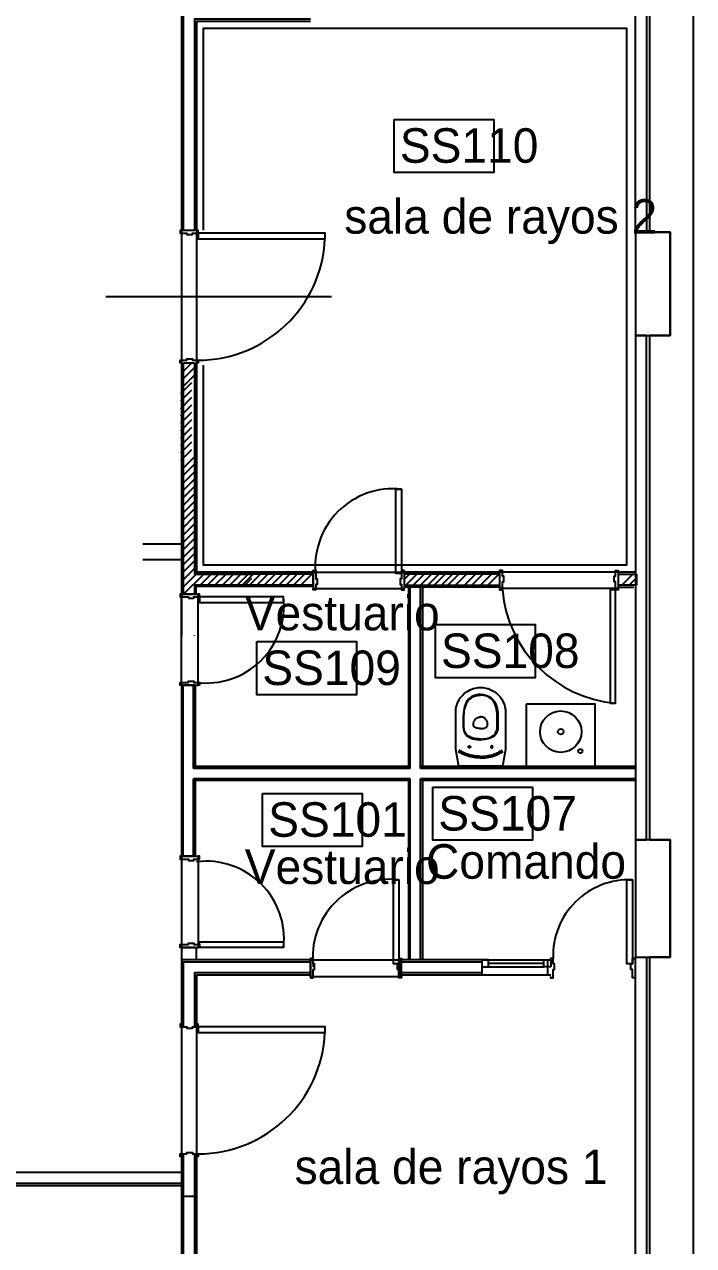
# Model space of a CAD drawing. Header units: millimetres. Extents: x 1473.7 to 1568.7, y 1808.4 to 1881.8.
# Drawn here: x 1483.46 to 1488.31, y 1849.94 to 1858.79 of the extents above; entities that cross this region are included whole.
import ezdxf

# ---------------------------------------------------------------- set-up
doc = ezdxf.new("R2010")
doc.units = ezdxf.units.MM
doc.layers.get('0').update_dxf_attribs({"linetype": 'CONTINUOUS'})
for name, color, linetype in [('0-COTAS AC', 3, 'CONTINUOUS'), ('0000-TEXTO', 7, 'CONTINUOUS'), ('10-CARP-HOJA-PUER', 4, 'CONTINUOUS'), ('10-CARP-MARC', 2, 'CONTINUOUS'), ('10-CARP-SLIA', 14, 'CONTINUOUS'), ('AR - CARPINTERIA 1', 1, 'CONTINUOUS'), ('AR - HATCH LADRILLO HUECO', 8, 'CONTINUOUS'), ('AR - INST. SANITARIA', 2, 'CONTINUOUS'), ('AR - LADRILLO VISTO', 3, 'CONTINUOUS'), ('AR - REVOQUE', 8, 'CONTINUOUS'), ('AR - TABIQUE DURLOCK', 2, 'CONTINUOUS'), ('AR - TABIQUE LADRILLO HUECO', 4, 'CONTINUOUS'), ('AR - VISTA 1', 8, 'CONTINUOUS'), ('ES-COLUMNAS', 5, 'CONTINUOUS'), ('ES-TABIQUES', 5, 'CONTINUOUS'), ('MURO', 7, 'CONTINUOUS'), ('TEXTO', 7, 'CONTINUOUS')]:
    doc.layers.add(name, color=color, linetype=linetype)

# ---------------------------------------------------------------- blocks, each defined once
blk = doc.blocks.new('Puerta 96.4')
at = {"layer": '10-CARP-HOJA-PUER', "linetype": 'CONTINUOUS'}
blk.add_lwpolyline([(0.02, 0.12), (0.06, 0.12), (0.06, 1.04), (0.02, 1.04), (0.02, 0.12)], dxfattribs=at)
at = {"layer": '10-CARP-MARC', "linetype": 'CONTINUOUS'}
for points in [[(0, 0), (0, -0.01), (0.02, -0.01), (0.02, 0.04), (0.03, 0.04), (0.03, 0.08), (0.02, 0.08), (0.02, 0.12), (0, 0.12), (0, 0.11)], [(0.96, 0), (0.96, -0.01), (0.94, -0.01), (0.94, 0.04), (0.93, 0.04), (0.93, 0.08), (0.94, 0.08), (0.94, 0.12), (0.96, 0.12), (0.96, 0.11)]]:
    blk.add_lwpolyline(points, dxfattribs=at)
at = {"layer": '10-CARP-SLIA', "linetype": 'CONTINUOUS'}
for p, q in [((0, 0.11), (0.96, 0.11)), ((0, 0), (0.96, 0))]:
    blk.add_line(p, q, dxfattribs=at)
blk.add_arc((0.019952, 0.119981), 0.920048, 0.00121, 87.505209, dxfattribs=at)
blk = doc.blocks.new('RCPLS004')
for p, q in [((-0.124182, -0.085575), (-0.135621, -0.090996)), ((-0.110949, -0.080011), (-0.124182, -0.085575)), ((-0.097979, -0.075253), (-0.110949, -0.080011)), ((-0.096744, -0.087525), (-0.108353, -0.091891)), ((-0.085539, -0.071305), (-0.097979, -0.075253)), ((-0.083423, -0.083193), (-0.096744, -0.087525)), ((-0.074913, -0.068391), (-0.085539, -0.071305)), ((-0.06913, -0.079316), (-0.083423, -0.083193)), ((-0.062185, -0.065438), (-0.074913, -0.068391)), ((-0.056178, -0.076464), (-0.06913, -0.079316)), ((-0.046976, -0.062656), (-0.062185, -0.065438)), ((-0.043147, -0.07421), (-0.056178, -0.076464)), ((-0.033426, -0.060845), (-0.046976, -0.062656)), ((-0.029119, -0.072457), (-0.043147, -0.07421)), ((-0.018199, -0.059545), (-0.033426, -0.060845)), ((-0.015985, -0.071438), (-0.029119, -0.072457)), ((0, -0.059), (-0.018199, -0.059545)), ((0, -0.071), (-0.015985, -0.071438)), ((0, -0.059), (0.018199, -0.059545)), ((0, -0.071), (0.015985, -0.071438)), ((0.015985, -0.071438), (0.029119, -0.072457)), ((0.018199, -0.059545), (0.033426, -0.060845)), ((0.029119, -0.072457), (0.043147, -0.07421)), ((0.033426, -0.060845), (0.046976, -0.062656)), ((0.043147, -0.07421), (0.056178, -0.076464)), ((0.046976, -0.062656), (0.062185, -0.065438)), ((0.056178, -0.076464), (0.06913, -0.079316)), ((0.062185, -0.065438), (0.074913, -0.068391)), ((0.06913, -0.079316), (0.083423, -0.083193)), ((0.074913, -0.068391), (0.085539, -0.071305)), ((0.083423, -0.083193), (0.096744, -0.087525)), ((0.085539, -0.071305), (0.097979, -0.075253)), ((0.096744, -0.087525), (0.108353, -0.091891)), ((0.097979, -0.075253), (0.110949, -0.080011)), ((0.110949, -0.080011), (0.124182, -0.085575)), ((0.124182, -0.085575), (0.135621, -0.090996)), ((-0.158103, -0.103448), (-0.163602, -0.106888)), ((-0.147335, -0.097174), (-0.158103, -0.103448)), ((-0.151402, -0.113418), (-0.157098, -0.116972)), ((-0.142725, -0.108344), (-0.151402, -0.113418)), ((-0.135621, -0.090996), (-0.147335, -0.097174)), ((-0.131151, -0.102179), (-0.142725, -0.108344)), ((-0.120804, -0.097217), (-0.131151, -0.102179)), ((-0.108353, -0.091891), (-0.120804, -0.097217)), ((-0.088322, -0.138375), (-0.0885, -0.140043)), ((-0.0885, -0.140043), (-0.088342, -0.14153)), ((-0.088342, -0.14153), (-0.087821, -0.143117)), ((-0.087768, -0.136768), (-0.088322, -0.138375)), ((-0.087821, -0.143117), (-0.086955, -0.14456)), ((-0.086964, -0.135453), (-0.087768, -0.136768)), ((-0.085938, -0.134355), (-0.086964, -0.135453)), ((-0.086955, -0.14456), (-0.086041, -0.145553)), ((-0.086041, -0.145553), (-0.084883, -0.146416)), ((-0.08473, -0.133493), (-0.085938, -0.134355)), ((-0.084883, -0.146416), (-0.083523, -0.147063)), ((-0.083077, -0.132793), (-0.08473, -0.133493)), ((-0.083523, -0.147063), (-0.0821, -0.147419)), ((-0.081, -0.1325), (-0.083077, -0.132793)), ((-0.0821, -0.147419), (-0.080907, -0.147499)), ((-0.07927, -0.132702), (-0.081, -0.1325)), ((-0.080907, -0.147499), (-0.07949, -0.147346)), ((-0.07949, -0.147346), (-0.077884, -0.146822)), ((-0.077873, -0.133183), (-0.07927, -0.132702)), ((-0.077884, -0.146822), (-0.076531, -0.146023)), ((-0.076604, -0.133923), (-0.077873, -0.133183)), ((-0.075515, -0.134885), (-0.076604, -0.133923)), ((-0.076531, -0.146023), (-0.07548, -0.145077)), ((-0.074542, -0.136187), (-0.075515, -0.134885)), ((-0.07548, -0.145077), (-0.074435, -0.143627)), ((-0.073907, -0.137563), (-0.074542, -0.136187)), ((-0.074435, -0.143627), (-0.073831, -0.142203)), ((-0.073552, -0.139119), (-0.073907, -0.137563)), ((-0.073831, -0.142203), (-0.073523, -0.140584)), ((-0.073523, -0.140584), (-0.073552, -0.139119)), ((0.073523, -0.140584), (0.073552, -0.139119)), ((0.073831, -0.142203), (0.073523, -0.140584)), ((0.073552, -0.139119), (0.073907, -0.137563)), ((0.074435, -0.143627), (0.073831, -0.142203)), ((0.073907, -0.137563), (0.074542, -0.136187)), ((0.07548, -0.145077), (0.074435, -0.143627)), ((0.074542, -0.136187), (0.075515, -0.134885)), ((0.076531, -0.146023), (0.07548, -0.145077)), ((0.075515, -0.134885), (0.076604, -0.133923)), ((0.077884, -0.146822), (0.076531, -0.146023)), ((0.076604, -0.133923), (0.077873, -0.133183)), ((0.077873, -0.133183), (0.07927, -0.132702)), ((0.07949, -0.147346), (0.077884, -0.146822)), ((0.07927, -0.132702), (0.081, -0.1325)), ((0.080907, -0.147499), (0.07949, -0.147346)), ((0.0821, -0.147419), (0.080907, -0.147499)), ((0.081, -0.1325), (0.083077, -0.132793)), ((0.083523, -0.147063), (0.0821, -0.147419)), ((0.083077, -0.132793), (0.08473, -0.133493)), ((0.084883, -0.146416), (0.083523, -0.147063)), ((0.08473, -0.133493), (0.085938, -0.134355)), ((0.086041, -0.145553), (0.084883, -0.146416)), ((0.085938, -0.134355), (0.086964, -0.135453)), ((0.086955, -0.14456), (0.086041, -0.145553)), ((0.087821, -0.143117), (0.086955, -0.14456)), ((0.086964, -0.135453), (0.087768, -0.136768)), ((0.087768, -0.136768), (0.088322, -0.138375)), ((0.088342, -0.14153), (0.087821, -0.143117)), ((0.088322, -0.138375), (0.0885, -0.140043)), ((0.0885, -0.140043), (0.088342, -0.14153)), ((0.108353, -0.091891), (0.120804, -0.097217)), ((0.120804, -0.097217), (0.131151, -0.102179)), ((0.131151, -0.102179), (0.142725, -0.108344)), ((0.135621, -0.090996), (0.147335, -0.097174)), ((0.142725, -0.108344), (0.151402, -0.113418)), ((0.147335, -0.097174), (0.158103, -0.103448)), ((0.151402, -0.113418), (0.157098, -0.116972)), ((0.158103, -0.103448), (0.163602, -0.106888)), ((-0.124222, -0.267431), (-0.12055, -0.253534)), ((-0.12055, -0.253534), (-0.115124, -0.241421)), ((-0.117825, -0.261603), (-0.119449, -0.269195)), ((-0.11394, -0.25039), (-0.117825, -0.261603)), ((-0.115124, -0.241421), (-0.107735, -0.230113)), ((-0.108595, -0.240129), (-0.11394, -0.25039)), ((-0.1017, -0.230596), (-0.108595, -0.240129)), ((-0.107735, -0.230113), (-0.099559, -0.220986)), ((-0.09449, -0.223083), (-0.1017, -0.230596)), ((-0.099559, -0.220986), (-0.08942, -0.212606)), ((-0.086469, -0.216644), (-0.09449, -0.223083)), ((-0.08942, -0.212606), (-0.080024, -0.206865)), ((-0.073759, -0.209359), (-0.086469, -0.216644)), ((-0.080024, -0.206865), (-0.069327, -0.202155)), ((-0.060887, -0.204759), (-0.073759, -0.209359)), ((-0.069327, -0.202155), (-0.055138, -0.198213)), ((-0.046105, -0.201418), (-0.060887, -0.204759)), ((-0.055138, -0.198213), (-0.041617, -0.19552)), ((-0.031523, -0.199055), (-0.046105, -0.201418)), ((-0.041617, -0.19552), (-0.029962, -0.193818)), ((-0.016661, -0.197572), (-0.031523, -0.199055)), ((-0.029962, -0.193818), (-0.018882, -0.19272)), ((-0.018882, -0.19272), (-0.008623, -0.19215)), ((0, -0.197), (-0.016661, -0.197572)), ((-0.008623, -0.19215), (0, -0.192)), ((0.008623, -0.19215), (0, -0.192)), ((0, -0.197), (0.016661, -0.197572)), ((0.018882, -0.19272), (0.008623, -0.19215)), ((0.016661, -0.197572), (0.031523, -0.199055)), ((0.029962, -0.193818), (0.018882, -0.19272)), ((0.041617, -0.19552), (0.029962, -0.193818)), ((0.031523, -0.199055), (0.046105, -0.201418)), ((0.055138, -0.198213), (0.041617, -0.19552)), ((0.046105, -0.201418), (0.060887, -0.204759)), ((0.069327, -0.202155), (0.055138, -0.198213)), ((0.060887, -0.204759), (0.073759, -0.209359)), ((0.080024, -0.206865), (0.069327, -0.202155)), ((0.073759, -0.209359), (0.086469, -0.216644)), ((0.08942, -0.212606), (0.080024, -0.206865)), ((0.086469, -0.216644), (0.09449, -0.223083)), ((0.099559, -0.220986), (0.08942, -0.212606)), ((0.09449, -0.223083), (0.1017, -0.230596)), ((0.107735, -0.230113), (0.099559, -0.220986)), ((0.1017, -0.230596), (0.108595, -0.240129)), ((0.115124, -0.241421), (0.107735, -0.230113)), ((0.108595, -0.240129), (0.11394, -0.25039)), ((0.11394, -0.25039), (0.117825, -0.261603)), ((0.12055, -0.253534), (0.115124, -0.241421)), ((0.117825, -0.261603), (0.119449, -0.269195)), ((0.124222, -0.267431), (0.12055, -0.253534)), ((-0.1255, -0.282118), (-0.124222, -0.267431)), ((-0.1255, -0.363299), (-0.1255, -0.282118)), ((-0.119449, -0.269195), (-0.1205, -0.282118)), ((-0.1205, -0.282118), (-0.1205, -0.363299)), ((-0.050528, -0.293518), (-0.051, -0.297838)), ((-0.051, -0.297838), (-0.051, -0.307)), ((-0.051, -0.307), (-0.050533, -0.31307)), ((-0.050533, -0.31307), (-0.049658, -0.317777)), ((-0.048934, -0.288984), (-0.050528, -0.293518)), ((-0.049658, -0.317777), (-0.047921, -0.323587)), ((-0.046264, -0.284915), (-0.048934, -0.288984)), ((-0.047921, -0.323587), (-0.045265, -0.329615)), ((-0.043185, -0.281978), (-0.046264, -0.284915)), ((-0.045265, -0.329615), (-0.042318, -0.33457)), ((-0.0385, -0.279298), (-0.043185, -0.281978)), ((-0.042318, -0.33457), (-0.039057, -0.338892)), ((-0.039057, -0.338892), (-0.036654, -0.341551)), ((-0.030225, -0.276434), (-0.0385, -0.279298)), ((-0.036654, -0.341551), (-0.033718, -0.344346)), ((-0.033718, -0.344346), (-0.029439, -0.347717)), ((-0.02315, -0.274578), (-0.030225, -0.276434)), ((-0.029439, -0.347717), (-0.024913, -0.350562)), ((-0.024913, -0.350562), (-0.020674, -0.352673)), ((-0.015895, -0.273207), (-0.02315, -0.274578)), ((-0.020674, -0.352673), (-0.015702, -0.354563)), ((-0.008285, -0.272326), (-0.015895, -0.273207)), ((0, -0.272), (-0.008285, -0.272326)), ((0, -0.272), (0.008285, -0.272326)), ((0.008285, -0.272326), (0.015895, -0.273207)), ((0.020674, -0.352673), (0.015702, -0.354563)), ((0.015895, -0.273207), (0.02315, -0.274578)), ((0.024913, -0.350562), (0.020674, -0.352673)), ((0.02315, -0.274578), (0.030225, -0.276434)), ((0.029439, -0.347717), (0.024913, -0.350562)), ((0.033718, -0.344346), (0.029439, -0.347717)), ((0.030225, -0.276434), (0.0385, -0.279298)), ((0.036654, -0.341551), (0.033718, -0.344346)), ((0.039057, -0.338892), (0.036654, -0.341551)), ((0.0385, -0.279298), (0.043185, -0.281978)), ((0.042318, -0.33457), (0.039057, -0.338892)), ((0.045265, -0.329615), (0.042318, -0.33457)), ((0.043185, -0.281978), (0.046264, -0.284915)), ((0.047921, -0.323587), (0.045265, -0.329615)), ((0.046264, -0.284915), (0.048934, -0.288984)), ((0.049658, -0.317777), (0.047921, -0.323587)), ((0.048934, -0.288984), (0.050528, -0.293518)), ((0.050533, -0.31307), (0.049658, -0.317777)), ((0.050528, -0.293518), (0.051, -0.297838)), ((0.051, -0.307), (0.050533, -0.31307)), ((0.051, -0.297838), (0.051, -0.307)), ((0.119449, -0.269195), (0.1205, -0.282118)), ((0.1205, -0.282118), (0.1205, -0.363299)), ((0.1255, -0.282118), (0.124222, -0.267431)), ((0.1255, -0.363299), (0.1255, -0.282118)), ((-0.124835, -0.381151), (-0.1255, -0.363299)), ((-0.124215, -0.388104), (-0.124835, -0.381151)), ((-0.122191, -0.403013), (-0.124215, -0.388104)), ((-0.119164, -0.418081), (-0.122191, -0.403013)), ((-0.1205, -0.363299), (-0.119843, -0.380863)), ((-0.119843, -0.380863), (-0.118297, -0.3954)), ((-0.115468, -0.431962), (-0.119164, -0.418081)), ((-0.118297, -0.3954), (-0.115532, -0.411366)), ((-0.115532, -0.411366), (-0.112195, -0.425221)), ((-0.109717, -0.448896), (-0.115468, -0.431962)), ((-0.112195, -0.425221), (-0.108054, -0.438762)), ((-0.108054, -0.438762), (-0.1029, -0.452531)), ((-0.015702, -0.354563), (-0.010342, -0.355968)), ((-0.010342, -0.355968), (-0.004643, -0.356801)), ((-0.004643, -0.356801), (0, -0.357)), ((0.004643, -0.356801), (0, -0.357)), ((0.010342, -0.355968), (0.004643, -0.356801)), ((0.015702, -0.354563), (0.010342, -0.355968)), ((0.108054, -0.438762), (0.1029, -0.452531)), ((0.112195, -0.425221), (0.108054, -0.438762)), ((0.109717, -0.448896), (0.115468, -0.431962)), ((0.115532, -0.411366), (0.112195, -0.425221)), ((0.115468, -0.431962), (0.119164, -0.418081)), ((0.118297, -0.3954), (0.115532, -0.411366)), ((0.119843, -0.380863), (0.118297, -0.3954)), ((0.119164, -0.418081), (0.122191, -0.403013)), ((0.1205, -0.363299), (0.119843, -0.380863)), ((0.122191, -0.403013), (0.124215, -0.388104)), ((0.124215, -0.388104), (0.124835, -0.381151)), ((0.124835, -0.381151), (0.1255, -0.363299)), ((-0.103942, -0.462197), (-0.109717, -0.448896)), ((-0.096858, -0.473918), (-0.103942, -0.462197)), ((-0.1029, -0.452531), (-0.096561, -0.465194)), ((-0.086419, -0.486469), (-0.096858, -0.473918)), ((-0.096561, -0.465194), (-0.087423, -0.477956)), ((-0.087423, -0.477956), (-0.077, -0.48845)), ((-0.075842, -0.495831), (-0.086419, -0.486469)), ((-0.077, -0.48845), (-0.067071, -0.495927)), ((-0.062522, -0.504453), (-0.075842, -0.495831)), ((-0.067071, -0.495927), (-0.060147, -0.500053)), ((-0.050085, -0.510249), (-0.062522, -0.504453)), ((-0.060147, -0.500053), (-0.045385, -0.506719)), ((-0.035816, -0.515107), (-0.050085, -0.510249)), ((-0.045385, -0.506719), (-0.034871, -0.51018)), ((-0.018391, -0.518729), (-0.035816, -0.515107)), ((-0.034871, -0.51018), (-0.022731, -0.512975)), ((-0.022731, -0.512975), (-0.011894, -0.514449)), ((0, -0.52), (-0.018391, -0.518729)), ((-0.011894, -0.514449), (0, -0.515)), ((0.011894, -0.514449), (0, -0.515)), ((0, -0.52), (0.018391, -0.518729)), ((0.022731, -0.512975), (0.011894, -0.514449)), ((0.018391, -0.518729), (0.035816, -0.515107)), ((0.034871, -0.51018), (0.022731, -0.512975)), ((0.045385, -0.506719), (0.034871, -0.51018)), ((0.035816, -0.515107), (0.050085, -0.510249)), ((0.060147, -0.500053), (0.045385, -0.506719)), ((0.050085, -0.510249), (0.062522, -0.504453)), ((0.067071, -0.495927), (0.060147, -0.500053)), ((0.062522, -0.504453), (0.075842, -0.495831)), ((0.077, -0.48845), (0.067071, -0.495927)), ((0.075842, -0.495831), (0.086419, -0.486469)), ((0.087423, -0.477956), (0.077, -0.48845)), ((0.086419, -0.486469), (0.096858, -0.473918)), ((0.096561, -0.465194), (0.087423, -0.477956)), ((0.1029, -0.452531), (0.096561, -0.465194)), ((0.096858, -0.473918), (0.103942, -0.462197)), ((0.103942, -0.462197), (0.109717, -0.448896)), ((-0.058842, -0.560182), (-0.058842, -0.560182)), ((0.058842, -0.560182), (0.058842, -0.560182))]:
    blk.add_line(p, q)
blk.add_lwpolyline([(0, -0.57), (0.008155, -0.569822), (0.016533, -0.569254), (0.027671, -0.567887), (0.038261, -0.565927), (0.048229, -0.563472), (0.053812, -0.561831), (0.058842, -0.560182), (0.065687, -0.55767), (0.075105, -0.553685), (0.08821, -0.547039), (0.097356, -0.541561), (0.110592, -0.532228), (0.120379, -0.524077), (0.12978, -0.515037), (0.13826, -0.505631), (0.146854, -0.494549), (0.155437, -0.481366), (0.162033, -0.469149), (0.167223, -0.457567), (0.172335, -0.443303), (0.176515, -0.427357), (0.179278, -0.410624), (0.1805, -0.3905), (0.1805, -0.12), (0.160798, -0.012536), (0.159251, -0.004098), (0.158628, -0.002439), (0.158014, -0.001616), (0.157219, -0.000917), (0.156113, -0.000327), (0.154333, 0), (0, 0), (-0.154333, 0), (-0.156113, -0.000327), (-0.157219, -0.000917), (-0.158014, -0.001616), (-0.158628, -0.002439), (-0.159251, -0.004098), (-0.160798, -0.012536), (-0.1805, -0.12), (-0.1805, -0.3905), (-0.179278, -0.410624), (-0.176515, -0.427357), (-0.172335, -0.443303), (-0.167223, -0.457567), (-0.162033, -0.469149), (-0.155437, -0.481366), (-0.146854, -0.494549), (-0.13826, -0.505631), (-0.12978, -0.515037), (-0.120379, -0.524077), (-0.110592, -0.532228), (-0.097356, -0.541561), (-0.08821, -0.547039), (-0.075105, -0.553685), (-0.065687, -0.55767), (-0.058842, -0.560182), (-0.053812, -0.561831), (-0.048229, -0.563472), (-0.038261, -0.565927), (-0.027671, -0.567887), (-0.016533, -0.569254), (-0.008155, -0.569822)], close=True)

msp = doc.modelspace()

# ---------------------------------------------------------------- linework, layer by layer
at = {"layer": '0-COTAS AC', "linetype": 'CONTINUOUS'}
for p, q in [((1486.906405, 1854.713179), (1486.215002, 1854.713179)), ((1484.701413, 1853.413179), (1486.258986, 1853.413179)), ((1486.333986, 1853.413179), (1487.891559, 1853.413179))]:
    msp.add_line(p, q, dxfattribs=at)
at = {"layer": '0-COTAS AC', "color": 4}
msp.add_lwpolyline([(1485.687848, 1856.818179), (1484.053015, 1856.818179)], dxfattribs=at)
at = {"layer": '10-CARP-HOJA-PUER', "linetype": 'CONTINUOUS'}
for points in [[(1486.195002, 1854.813179), (1486.155002, 1854.813179), (1486.155002, 1855.423179), (1486.195002, 1855.423179), (1486.195002, 1854.813179)], [(1484.731413, 1854.643179), (1484.731413, 1854.603179), (1485.341413, 1854.603179), (1485.341413, 1854.643179), (1484.731413, 1854.643179)], [(1487.746405, 1854.693179), (1487.706405, 1854.693179), (1487.706405, 1853.873179), (1487.746405, 1853.873179), (1487.746405, 1854.693179)], [(1486.176346, 1851.983528), (1486.136346, 1851.983528), (1486.136346, 1852.593528), (1486.176346, 1852.593528), (1486.176346, 1851.983528)], [(1487.867929, 1851.983528), (1487.827929, 1851.983528), (1487.827929, 1852.593528), (1487.867929, 1852.593528), (1487.867929, 1851.983528)], [(1484.731413, 1852.103528), (1484.731413, 1852.143528), (1485.341413, 1852.143528), (1485.341413, 1852.103528), (1484.731413, 1852.103528)]]:
    msp.add_lwpolyline(points, dxfattribs=at)
at = {"layer": '10-CARP-MARC', "linetype": 'CONTINUOUS'}
for points in [[(1485.555002, 1854.823179), (1485.555002, 1854.833179), (1485.575002, 1854.833179), (1485.575002, 1854.773179), (1485.585002, 1854.773179), (1485.585002, 1854.733179), (1485.575002, 1854.733179), (1485.575002, 1854.693179), (1485.555002, 1854.693179), (1485.555002, 1854.703179)], [(1486.215002, 1854.823179), (1486.215002, 1854.833179), (1486.195002, 1854.833179), (1486.195002, 1854.773179), (1486.185002, 1854.773179), (1486.185002, 1854.733179), (1486.195002, 1854.733179), (1486.195002, 1854.693179), (1486.215002, 1854.693179), (1486.215002, 1854.703179)], [(1486.906405, 1854.703179), (1486.906405, 1854.693179), (1486.926405, 1854.693179), (1486.926405, 1854.753179), (1486.936405, 1854.753179), (1486.936405, 1854.793179), (1486.926405, 1854.793179), (1486.926405, 1854.833179), (1486.906405, 1854.833179), (1486.906405, 1854.823179)], [(1487.766405, 1854.703179), (1487.766405, 1854.693179), (1487.746405, 1854.693179), (1487.746405, 1854.753179), (1487.736405, 1854.753179), (1487.736405, 1854.793179), (1487.746405, 1854.793179), (1487.746405, 1854.833179), (1487.766405, 1854.833179), (1487.766405, 1854.823179)], [(1484.601413, 1854.663179), (1484.591413, 1854.663179), (1484.591413, 1854.643179), (1484.651413, 1854.643179), (1484.651413, 1854.633179), (1484.691413, 1854.633179), (1484.691413, 1854.643179), (1484.731413, 1854.643179), (1484.731413, 1854.663179), (1484.721413, 1854.663179)], [(1484.601413, 1854.003179), (1484.591413, 1854.003179), (1484.591413, 1854.023179), (1484.651413, 1854.023179), (1484.651413, 1854.033179), (1484.691413, 1854.033179), (1484.691413, 1854.023179), (1484.731413, 1854.023179), (1484.731413, 1854.003179), (1484.721413, 1854.003179)], [(1484.601413, 1852.763877), (1484.591413, 1852.763877), (1484.591413, 1852.743877), (1484.651413, 1852.743877), (1484.651413, 1852.733877), (1484.691413, 1852.733877), (1484.691413, 1852.743877), (1484.731413, 1852.743877), (1484.731413, 1852.763877), (1484.721413, 1852.763877)], [(1484.601413, 1852.103877), (1484.591413, 1852.103877), (1484.591413, 1852.123877), (1484.651413, 1852.123877), (1484.651413, 1852.133877), (1484.691413, 1852.133877), (1484.691413, 1852.123877), (1484.731413, 1852.123877), (1484.731413, 1852.103877), (1484.721413, 1852.103877)], [(1485.536346, 1851.893528), (1485.536346, 1851.883528), (1485.556346, 1851.883528), (1485.556346, 1851.943528), (1485.566346, 1851.943528), (1485.566346, 1851.983528), (1485.556346, 1851.983528), (1485.556346, 1852.023528), (1485.536346, 1852.023528), (1485.536346, 1852.013528)], [(1486.196346, 1851.893528), (1486.196346, 1851.883528), (1486.176346, 1851.883528), (1486.176346, 1851.943528), (1486.166346, 1851.943528), (1486.166346, 1851.983528), (1486.176346, 1851.983528), (1486.176346, 1852.023528), (1486.196346, 1852.023528), (1486.196346, 1852.013528)], [(1487.274083, 1851.893528), (1487.274083, 1851.883528), (1487.294083, 1851.883528), (1487.294083, 1851.943528), (1487.304083, 1851.943528), (1487.304083, 1851.983528), (1487.294083, 1851.983528), (1487.294083, 1852.023528), (1487.274083, 1852.023528), (1487.274083, 1852.013528)], [(1487.887929, 1851.893528), (1487.887929, 1851.883528), (1487.867929, 1851.883528), (1487.867929, 1851.943528), (1487.857929, 1851.943528), (1487.857929, 1851.983528), (1487.867929, 1851.983528), (1487.867929, 1852.023528), (1487.887929, 1852.023528), (1487.887929, 1852.013528)]]:
    msp.add_lwpolyline(points, dxfattribs=at)
at = {"layer": '10-CARP-SLIA', "linetype": 'CONTINUOUS'}
for p, q in [((1485.555002, 1854.823179), (1486.215002, 1854.823179)), ((1487.766405, 1854.823179), (1486.906405, 1854.823179)), ((1485.555002, 1854.703179), (1486.215002, 1854.703179)), ((1487.766405, 1854.703179), (1486.906405, 1854.703179)), ((1484.601413, 1854.003179), (1484.601413, 1854.663179)), ((1484.721413, 1854.003179), (1484.721413, 1854.663179)), ((1484.601413, 1852.763877), (1484.601413, 1852.103877)), ((1484.721413, 1852.763877), (1484.721413, 1852.103877)), ((1485.536346, 1852.013528), (1486.196346, 1852.013528)), ((1485.536346, 1851.893528), (1486.196346, 1851.893528))]:
    msp.add_line(p, q, dxfattribs=at)
for centre, radius, start, end in [((1486.133849, 1854.863283), 0.563226, 83.766721, 187.149992), ((1484.781516, 1854.582026), 0.563226, 262.850008, 6.233279), ((1487.825499, 1854.772273), 0.902566, 185.027376, 264.972624), ((1484.781516, 1852.164681), 0.563226, 353.766721, 97.149992), ((1486.115193, 1852.033631), 0.563226, 83.766721, 187.149992), ((1487.844965, 1852.042788), 0.551219, 87.612372, 182.002334)]:
    msp.add_arc(centre, radius, start, end, dxfattribs=at)
at = {"layer": 'AR - CARPINTERIA 1', "linetype": 'CONTINUOUS'}
for points in [[(1486.776559, 1851.963528), (1486.826559, 1851.963528), (1486.826559, 1852.013528), (1486.776559, 1852.013528)], [(1487.276559, 1851.963528), (1487.226559, 1851.963528), (1487.226559, 1852.013528), (1487.276559, 1852.013528)]]:
    msp.add_lwpolyline(points, close=True, dxfattribs=at)
for points in [[(1486.776559, 1852.013528), (1487.226559, 1852.013528)], [(1486.776559, 1851.963528), (1487.226559, 1851.963528)], [(1486.826559, 1851.988528), (1487.226559, 1851.988528)]]:
    msp.add_lwpolyline(points, dxfattribs=at)
at = {"layer": 'AR - HATCH LADRILLO HUECO', "linetype": 'CONTINUOUS'}
for p, q in [((1484.616413, 1856.332418), (1484.622174, 1856.338179)), ((1484.616413, 1856.278536), (1484.676056, 1856.338179)), ((1484.616413, 1856.224655), (1484.696413, 1856.304655)), ((1484.616413, 1856.170773), (1484.696413, 1856.250773)), ((1484.596413, 1856.116892), (1484.676413, 1856.196892)), ((1484.596413, 1856.06301), (1484.676413, 1856.14301)), ((1484.596413, 1856.009129), (1484.676413, 1856.089129)), ((1484.596413, 1855.955247), (1484.676413, 1856.035247)), ((1484.596413, 1855.901366), (1484.676413, 1855.981366)), ((1484.596413, 1855.847484), (1484.676413, 1855.927484)), ((1484.596413, 1855.793602), (1484.676413, 1855.873602)), ((1484.596413, 1855.739721), (1484.676413, 1855.819721)), ((1484.596413, 1855.685839), (1484.676413, 1855.765839)), ((1484.596413, 1855.631958), (1484.676413, 1855.711958)), ((1484.616413, 1855.578076), (1484.696413, 1855.658076)), ((1484.616413, 1855.524195), (1484.696413, 1855.604195)), ((1484.616413, 1855.470313), (1484.696413, 1855.550313)), ((1484.616413, 1855.416432), (1484.696413, 1855.496432)), ((1484.616413, 1855.36255), (1484.696413, 1855.44255)), ((1484.616413, 1855.308669), (1484.696413, 1855.388669)), ((1484.616413, 1855.254787), (1484.696413, 1855.334787)), ((1484.616413, 1855.200906), (1484.696413, 1855.280906)), ((1484.616413, 1855.147024), (1484.696413, 1855.227024)), ((1484.616413, 1855.093143), (1484.696413, 1855.173143)), ((1484.616413, 1855.039261), (1484.696413, 1855.119261)), ((1484.616413, 1854.985379), (1484.696413, 1855.065379)), ((1484.616413, 1854.931498), (1484.696413, 1855.011498)), ((1484.616413, 1854.877616), (1484.696413, 1854.957616)), ((1484.616413, 1854.823735), (1484.696413, 1854.903735)), ((1484.616413, 1854.769853), (1484.696413, 1854.849853)), ((1484.616413, 1854.715972), (1484.708621, 1854.808179)), ((1484.616413, 1854.66209), (1484.762502, 1854.808179)), ((1484.736384, 1854.728179), (1484.816384, 1854.808179)), ((1484.790265, 1854.728179), (1484.870265, 1854.808179)), ((1484.844147, 1854.728179), (1484.924147, 1854.808179)), ((1484.898028, 1854.728179), (1484.978028, 1854.808179)), ((1484.95191, 1854.728179), (1485.03191, 1854.808179)), ((1485.005791, 1854.728179), (1485.085791, 1854.808179)), ((1485.040996, 1854.728179), (1485.120996, 1854.808179)), ((1485.094029, 1854.728179), (1485.174029, 1854.808179)), ((1485.147062, 1854.728179), (1485.227062, 1854.808179)), ((1485.200095, 1854.728179), (1485.280095, 1854.808179)), ((1485.253128, 1854.728179), (1485.333128, 1854.808179)), ((1485.306161, 1854.728179), (1485.386161, 1854.808179)), ((1485.359194, 1854.728179), (1485.439194, 1854.808179)), ((1485.412227, 1854.728179), (1485.492227, 1854.808179)), ((1485.46526, 1854.728179), (1485.54526, 1854.808179)), ((1486.215002, 1854.769579), (1486.253602, 1854.808179)), ((1486.226635, 1854.728179), (1486.306635, 1854.808179)), ((1486.279668, 1854.728179), (1486.359668, 1854.808179)), ((1486.332701, 1854.728179), (1486.412701, 1854.808179)), ((1486.385734, 1854.728179), (1486.465734, 1854.808179)), ((1486.431828, 1854.728179), (1486.511828, 1854.808179)), ((1486.485709, 1854.728179), (1486.565709, 1854.808179)), ((1486.531793, 1854.728179), (1486.611793, 1854.808179)), ((1486.585674, 1854.728179), (1486.665674, 1854.808179)), ((1486.65098, 1854.728179), (1486.73098, 1854.808179)), ((1486.704862, 1854.728179), (1486.784862, 1854.808179)), ((1486.767864, 1854.728179), (1486.847864, 1854.808179)), ((1486.821745, 1854.728179), (1486.901745, 1854.808179)), ((1487.791613, 1854.728179), (1487.871613, 1854.808179)), ((1485.059673, 1854.728179), (1485.111413, 1854.779919)), ((1487.845494, 1854.728179), (1487.898071, 1854.780756)), ((1484.694673, 1854.363179), (1484.696413, 1854.364919))]:
    msp.add_line(p, q, dxfattribs=at)
at = {"layer": 'AR - INST. SANITARIA', "linetype": 'CONTINUOUS'}
msp.add_lwpolyline([(1487.099076, 1853.866557), (1487.099076, 1853.416557), (1487.599076, 1853.416557), (1487.599076, 1853.866557)], close=True, dxfattribs=at)
for centre, radius in [((1487.349076, 1853.666557), 0.15), ((1487.349076, 1853.666557), 0.02), ((1487.491279, 1853.525926), 0.015)]:
    msp.add_circle(centre, radius, dxfattribs=at)
at = {"layer": 'AR - LADRILLO VISTO', "linetype": 'CONTINUOUS'}
msp.add_lwpolyline([(1487.991559, 1861.186301), (1487.991559, 1857.286075), (1488.141559, 1857.286075), (1488.141559, 1856.536075), (1487.991559, 1856.536075), (1487.991559, 1852.883528), (1488.141559, 1852.883528), (1488.141559, 1852.033528), (1487.991559, 1852.033528), (1487.991559, 1848.413528), (1488.141559, 1848.413528), (1488.141559, 1847.583528), (1488.141559, 1847.583528), (1488.141559, 1847.583528), (1488.311559, 1847.583528), (1488.311559, 1879.063528)], dxfattribs=at)
at = {"layer": 'AR - REVOQUE', "linetype": 'CONTINUOUS'}
for p, q in [((1485.555002, 1854.823179), (1485.555002, 1854.713179)), ((1485.555002, 1854.823179), (1485.555002, 1854.703179)), ((1486.215002, 1854.823179), (1486.215002, 1854.713179)), ((1486.215002, 1854.823179), (1486.215002, 1854.703179)), ((1486.906405, 1854.823179), (1486.906405, 1854.713179)), ((1487.883071, 1854.823179), (1487.766405, 1854.823179)), ((1487.766405, 1854.823179), (1487.766405, 1854.713179)), ((1487.766405, 1854.713179), (1487.878071, 1854.713179)), ((1484.601413, 1854.663179), (1484.721413, 1854.663179)), ((1484.601413, 1854.003179), (1484.721413, 1854.003179)), ((1484.601413, 1852.763877), (1484.721413, 1852.763877)), ((1484.601413, 1852.103877), (1484.721413, 1852.103877)), ((1485.536346, 1852.013528), (1485.536346, 1851.903528)), ((1485.536346, 1851.893528), (1485.536346, 1852.013528)), ((1485.536346, 1851.893528), (1485.536346, 1852.003528)), ((1486.177691, 1852.003528), (1486.177691, 1851.893528)), ((1486.196346, 1851.893528), (1486.196346, 1852.013528)), ((1486.196346, 1851.893528), (1486.196346, 1852.003528)), ((1486.776559, 1852.013528), (1486.776559, 1851.903528)), ((1486.776559, 1852.013528), (1486.776559, 1851.903528)), ((1487.256559, 1851.903528), (1487.256559, 1852.013528)), ((1482.321559, 1850.379264), (1484.601413, 1850.379264))]:
    msp.add_line(p, q, dxfattribs=at)
for points in [[(1485.536346, 1858.923179), (1484.601413, 1858.923179), (1484.601413, 1857.298179)], [(1485.536346, 1858.813179), (1484.711413, 1858.813179), (1484.711413, 1857.298179)], [(1484.601413, 1856.338179), (1484.601413, 1855.171878)], [(1484.711413, 1856.338179), (1484.711413, 1854.823179), (1485.111413, 1854.823179)], [(1485.555002, 1854.823179), (1484.711413, 1854.823179), (1484.711413, 1855.598648)], [(1484.601413, 1855.171878), (1484.601413, 1854.363179)], [(1484.601412, 1855.024133), (1484.321559, 1855.024133)], [(1484.321559, 1854.914133), (1484.600002, 1854.914133)], [(1486.906405, 1854.823179), (1486.215002, 1854.823179)], [(1485.555002, 1854.718179), (1484.706413, 1854.718179), (1484.706413, 1854.663179)], [(1484.601413, 1853.603179), (1484.601413, 1853.528179)], [(1485.536346, 1852.013528), (1484.601413, 1852.013528), (1484.601413, 1850.298677)], [(1486.776559, 1852.013528), (1486.196346, 1852.013528)], [(1485.536346, 1851.903528), (1484.711413, 1851.903528), (1484.711413, 1850.298677)], [(1486.776559, 1851.903528), (1486.196346, 1851.903528)], [(1487.276559, 1851.903528), (1486.781413, 1851.903528)], [(1484.601413, 1850.298677), (1484.601413, 1848.641565)], [(1484.711413, 1850.298677), (1484.711413, 1848.641565)]]:
    msp.add_lwpolyline(points, dxfattribs=at)
at = {"layer": 'AR - TABIQUE DURLOCK', "linetype": 'CONTINUOUS'}
for p, q in [((1484.601413, 1852.103877), (1484.601413, 1852.013528)), ((1484.711413, 1852.013528), (1484.711413, 1852.103877))]:
    msp.add_line(p, q, dxfattribs=at)
for points in [[(1485.555002, 1854.723179), (1485.555002, 1854.823179)], [(1486.215002, 1854.823179), (1486.215002, 1854.723179)], [(1486.246486, 1854.713179), (1486.246486, 1853.400679)], [(1486.258986, 1853.400679), (1486.258986, 1854.713179)], [(1486.333986, 1853.400679), (1486.333986, 1854.713179)], [(1486.346486, 1854.713179), (1486.346486, 1853.400679)], [(1484.601413, 1854.663179), (1484.701413, 1854.663179)], [(1484.701413, 1854.003179), (1484.601413, 1854.003179)], [(1484.601413, 1854.003179), (1484.601413, 1852.763877)], [(1484.613913, 1852.763877), (1484.613913, 1854.003179)], [(1484.688913, 1853.400679), (1484.688913, 1854.003179)], [(1484.701413, 1854.003179), (1484.701413, 1853.400679)], [(1486.258986, 1853.413179), (1484.688913, 1853.413179)], [(1486.258986, 1853.400679), (1484.688913, 1853.400679)], [(1487.891559, 1853.413179), (1486.333986, 1853.413179)], [(1487.891559, 1853.400679), (1486.333986, 1853.400679)], [(1486.258986, 1853.325679), (1484.688913, 1853.325679)], [(1484.688913, 1852.763877), (1484.688913, 1853.325679)], [(1486.258986, 1853.313179), (1484.688913, 1853.313179)], [(1484.701413, 1853.325679), (1484.701413, 1852.763877)], [(1486.246486, 1853.325679), (1486.246486, 1852.013528)], [(1486.258986, 1852.013528), (1486.258986, 1853.325679)], [(1486.333986, 1852.013528), (1486.333986, 1853.325679)], [(1487.891559, 1853.325679), (1486.333986, 1853.325679)], [(1487.891559, 1853.313179), (1486.333986, 1853.313179)], [(1486.346486, 1853.325679), (1486.346486, 1852.013528)], [(1484.701413, 1852.763877), (1484.601413, 1852.763877)], [(1484.701413, 1852.763877), (1484.601413, 1852.763877)], [(1484.701413, 1852.103877), (1484.601413, 1852.103877)], [(1484.601413, 1852.103877), (1484.701413, 1852.103877)], [(1485.536346, 1851.993528), (1485.536346, 1851.893528)], [(1486.196346, 1851.893528), (1486.196346, 1851.993528)]]:
    msp.add_lwpolyline(points, dxfattribs=at)
at = {"layer": 'AR - TABIQUE LADRILLO HUECO', "linetype": 'CONTINUOUS'}
for p, q in [((1484.616413, 1855.266878), (1484.616413, 1856.338179)), ((1484.616413, 1856.338179), (1484.696413, 1856.338179)), ((1484.696413, 1856.338179), (1484.696413, 1854.808179)), ((1484.616413, 1855.186878), (1484.616413, 1855.266878)), ((1484.616413, 1855.266878), (1484.616413, 1855.266878)), ((1484.616413, 1854.663179), (1484.616413, 1855.186878)), ((1484.616413, 1855.186878), (1484.616413, 1855.186878)), ((1484.696413, 1854.808179), (1485.111413, 1854.808179)), ((1485.555002, 1854.808179), (1484.696413, 1854.808179)), ((1486.901745, 1854.808179), (1486.215002, 1854.808179)), ((1487.766405, 1854.808179), (1487.898071, 1854.808179)), ((1487.898071, 1854.808179), (1487.898071, 1854.728179)), ((1485.555002, 1854.728179), (1484.696413, 1854.728179)), ((1484.696413, 1854.728179), (1484.696413, 1854.663179)), ((1486.215002, 1854.728179), (1486.906405, 1854.728179)), ((1487.898071, 1854.728179), (1487.766405, 1854.728179)), ((1484.696413, 1854.663179), (1484.616413, 1854.663179)), ((1482.421559, 1850.474264), (1484.601413, 1850.474264)), ((1484.601413, 1850.394264), (1482.303276, 1850.394264)), ((1484.616413, 1848.641565), (1484.616413, 1850.298677)), ((1484.696413, 1850.298677), (1484.696413, 1848.641565))]:
    msp.add_line(p, q, dxfattribs=at)
for points in [[(1485.536346, 1858.828179), (1484.696413, 1858.828179), (1484.696413, 1857.298179), (1484.616413, 1857.298179), (1484.616413, 1858.908179), (1485.536346, 1858.908179)], [(1484.616413, 1851.527697), (1484.616413, 1851.998528), (1485.536346, 1851.998528)], [(1486.196346, 1851.998528), (1486.776559, 1851.998528), (1486.776559, 1851.918528)], [(1485.536346, 1851.918528), (1484.696413, 1851.918528), (1484.696413, 1851.527697)], [(1486.776559, 1851.918528), (1486.196346, 1851.918528)], [(1484.696413, 1850.607697), (1484.696413, 1850.298677), (1484.616413, 1850.298677), (1484.616413, 1850.607697)]]:
    msp.add_lwpolyline(points, dxfattribs=at)
at = {"layer": 'AR - VISTA 1', "linetype": 'CONTINUOUS'}
msp.add_lwpolyline([(1487.276559, 1851.903528), (1486.776559, 1851.903528)], dxfattribs=at)
at = {"layer": 'ES-COLUMNAS', "linetype": 'CONTINUOUS'}
for points in [[(1487.891559, 1856.536075), (1488.141559, 1856.536075), (1488.141559, 1857.286075), (1487.891559, 1857.286075)], [(1487.891559, 1852.033528), (1488.141559, 1852.033528), (1488.141559, 1852.883528), (1487.891559, 1852.883528)]]:
    msp.add_lwpolyline(points, close=True, dxfattribs=at)
at = {"layer": 'ES-TABIQUES', "linetype": 'CONTINUOUS'}
for points in [[(1487.891559, 1861.186301), (1487.971559, 1861.186301), (1487.971559, 1857.286075), (1487.891559, 1857.286075)], [(1487.891559, 1852.883528), (1487.971559, 1852.883528), (1487.971559, 1856.536075), (1487.891559, 1856.536075)], [(1487.891559, 1852.033528), (1487.971559, 1852.033528), (1487.971559, 1848.413528), (1487.891559, 1848.413528)]]:
    msp.add_lwpolyline(points, close=True, dxfattribs=at)
at = {"layer": 'MURO', "color": 1}
for points in [[(1484.761413, 1857.301019), (1484.761413, 1858.763179), (1486.726288, 1858.763179)], [(1486.726288, 1858.763179), (1487.826559, 1858.763179), (1487.826559, 1854.873179), (1485.132525, 1854.873179)], [(1485.132525, 1854.873179), (1484.761413, 1854.873179), (1484.761413, 1856.3223)]]:
    msp.add_lwpolyline(points, dxfattribs=at)
at = {"layer": 'TEXTO'}
for points in [[(1486.14314, 1858.103041), (1486.865288, 1858.103041), (1486.865288, 1857.718633), (1486.14314, 1857.718633)], [(1486.441233, 1854.44232), (1487.163381, 1854.44232), (1487.163381, 1854.057912), (1486.441233, 1854.057912)], [(1485.146687, 1854.319068), (1485.868835, 1854.319068), (1485.868835, 1853.93466), (1485.146687, 1853.93466)], [(1485.189424, 1853.219685), (1485.911572, 1853.219685), (1485.911572, 1852.835277), (1485.189424, 1852.835277)], [(1486.421589, 1853.264831), (1487.143736, 1853.264831), (1487.143736, 1852.880423), (1486.421589, 1852.880423)]]:
    msp.add_lwpolyline(points, close=True, dxfattribs=at)

# ---------------------------------------------------------------- block references
at = {"layer": 'AR - INST. SANITARIA', "linetype": 'CONTINUOUS', "xscale": -1, "rotation": 180}
msp.add_blockref('RCPLS004', (1486.768497, 1853.416557), dxfattribs=at)
at = {"layer": 'AR - REVOQUE', "linetype": 'CONTINUOUS', "rotation": 270}
for p in [(1484.601413, 1857.298179), (1484.601413, 1851.547697)]:
    msp.add_blockref('Puerta 96.4', p, dxfattribs=at)

# ---------------------------------------------------------------- texts
at = {"char_height": 0.25, "width": 1.555556, "attachment_point": 1}
for insert in [(1485.059928, 1854.650872), (1485.059928, 1852.813113)]:
    msp.add_mtext('Vestuario', dxfattribs=dict(at, insert=insert))
at = {"layer": '0000-TEXTO', "char_height": 0.25, "attachment_point": 1}
for s, insert, width in [('sala de rayos 2', (1485.780678, 1857.52497), 2.701484), ('Comando', (1486.373082, 1852.851257), 1.333333), ('sala de rayos 1', (1485.42099, 1850.639407), 2.645929)]:
    msp.add_mtext(s, dxfattribs=dict(at, insert=insert, width=width))
at = {"layer": 'TEXTO'}
for s, p in [('SS110', (1486.183555, 1857.788515)), ('SS108', (1486.481648, 1854.127794)), ('SS109', (1485.187102, 1854.004542)), ('SS107', (1486.462003, 1852.950305)), ('SS101', (1485.229838, 1852.905159))]:
    msp.add_text(s, height=0.25, dxfattribs=at).set_placement(p)

doc.saveas('drawing.dxf')
